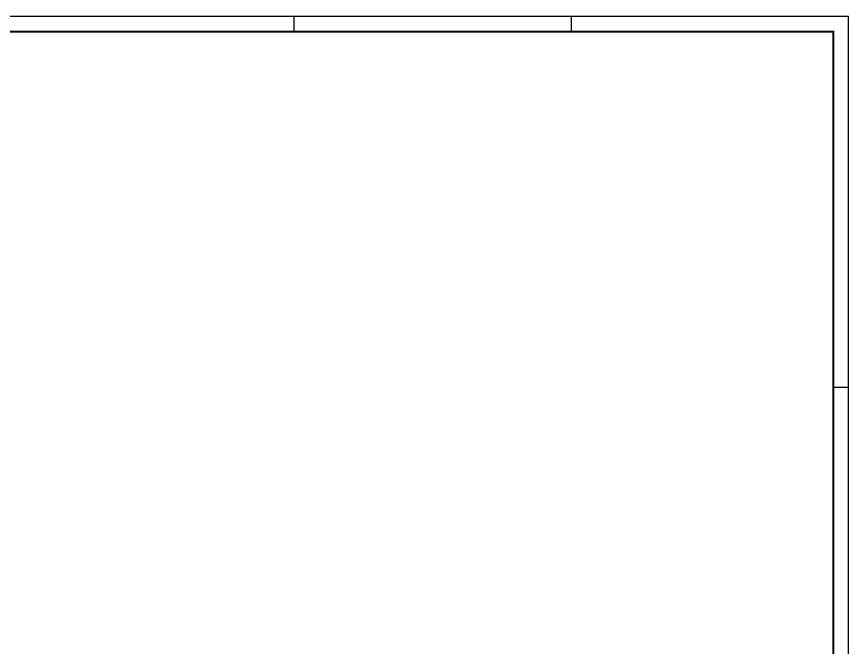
# Model space of a CAD drawing. Extents: x 0 to 1279, y 0 to 841.
# Drawn here: x 634 to 1189, y 421 to 841 of the extents above; entities that cross this region are included whole.
import ezdxf

# ---------------------------------------------------------------- set-up
doc = ezdxf.new("R2010")
doc.units = 0

msp = doc.modelspace()

# ---------------------------------------------------------------- linework, layer by layer
msp.add_lwpolyline([(0, 0), (1189, 0), (1189, 841), (0, 841)], close=True)
for points in [[(819, 841), (819, 831)], [(1004, 841), (1004, 831)], [(1179, 594), (1189, 594)]]:
    msp.add_lwpolyline(points)
at = {"const_width": 1.4}
msp.add_lwpolyline([(25, 10), (1179, 10), (1179, 831), (25, 831)], close=True, dxfattribs=at)

doc.saveas('drawing.dxf')
